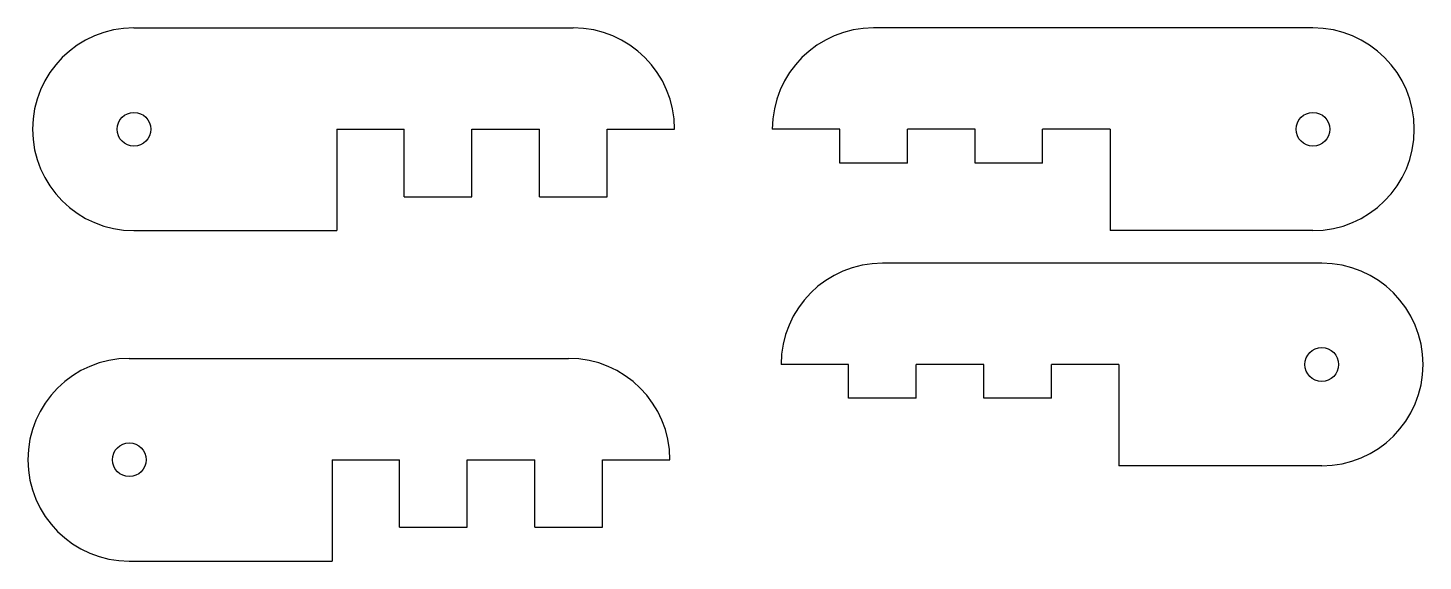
# Model space of a CAD drawing. Extents: x -98 to 108, y -34 to 45.
import ezdxf

# ---------------------------------------------------------------- set-up
doc = ezdxf.new("R2010")
doc.units = 0
doc.header["$MEASUREMENT"] = 0
doc.layers.add('VISIBLE', color=7, linetype='CONTINUOUS')

msp = doc.modelspace()

# ---------------------------------------------------------------- linework, layer by layer
at = {"layer": 'VISIBLE'}
for p, q in [((-82.7, 45.29), (-17.7, 45.29)), ((91.75, 45.29), (26.75, 45.29)), ((-52.7, 30.29), (-52.7, 15.29)), ((-52.7, 30.29), (-42.7, 30.29)), ((-42.7, 20.29), (-42.7, 30.29)), ((-32.7, 20.29), (-32.7, 30.29)), ((-32.7, 30.29), (-22.7, 30.29)), ((-22.7, 20.29), (-22.7, 30.29)), ((-12.7, 30.29), (-2.7, 30.29)), ((-12.7, 20.29), (-12.7, 30.29)), ((21.75, 30.29), (11.75, 30.29)), ((21.75, 25.29), (21.75, 30.29)), ((31.75, 25.29), (31.75, 30.29)), ((41.75, 30.29), (31.75, 30.29)), ((41.75, 25.29), (41.75, 30.29)), ((51.75, 25.29), (51.75, 30.29)), ((61.75, 30.29), (51.75, 30.29)), ((61.75, 30.29), (61.75, 15.29)), ((31.75, 25.29), (21.75, 25.29)), ((51.75, 25.29), (41.75, 25.29)), ((-42.7, 20.29), (-32.7, 20.29)), ((-22.7, 20.29), (-12.7, 20.29)), ((-82.7, 15.29), (-52.7, 15.29)), ((91.75, 15.29), (61.75, 15.29)), ((93.05, 10.47), (28.05, 10.47)), ((-83.39, -3.63), (-18.39, -3.63)), ((23.05, -4.53), (13.05, -4.53)), ((23.05, -9.53), (23.05, -4.53)), ((33.05, -9.53), (33.05, -4.53)), ((43.05, -4.53), (33.05, -4.53)), ((43.05, -9.53), (43.05, -4.53)), ((63.05, -4.53), (53.05, -4.53)), ((53.05, -9.53), (53.05, -4.53)), ((63.05, -4.53), (63.05, -19.53)), ((33.05, -9.53), (23.05, -9.53)), ((53.05, -9.53), (43.05, -9.53)), ((-53.39, -18.63), (-53.39, -33.63)), ((-53.39, -18.63), (-43.39, -18.63)), ((-43.39, -28.63), (-43.39, -18.63)), ((-33.39, -18.63), (-23.39, -18.63)), ((-33.39, -28.63), (-33.39, -18.63)), ((-23.39, -28.63), (-23.39, -18.63)), ((-13.39, -28.63), (-13.39, -18.63)), ((-13.39, -18.63), (-3.39, -18.63)), ((93.05, -19.53), (63.05, -19.53)), ((-43.39, -28.63), (-33.39, -28.63)), ((-23.39, -28.63), (-13.39, -28.63)), ((-83.39, -33.63), (-53.39, -33.63))]:
    msp.add_line(p, q, dxfattribs=at)
for centre in [(-82.7, 30.29), (91.75, 30.29), (93.05, -4.53), (-83.39, -18.63)]:
    msp.add_circle(centre, 2.5, dxfattribs=at)
for centre, start, end in [((-82.7, 30.29), 90, 270), ((-17.7, 30.29), 0, 90), ((26.75, 30.29), 90, 180), ((91.75, 30.29), 270, 90), ((28.05, -4.53), 90, 180), ((93.05, -4.53), 270, 90), ((-83.39, -18.63), 90, 270), ((-18.39, -18.63), 0, 90)]:
    msp.add_arc(centre, 15, start, end, dxfattribs=at)

doc.saveas('drawing.dxf')
